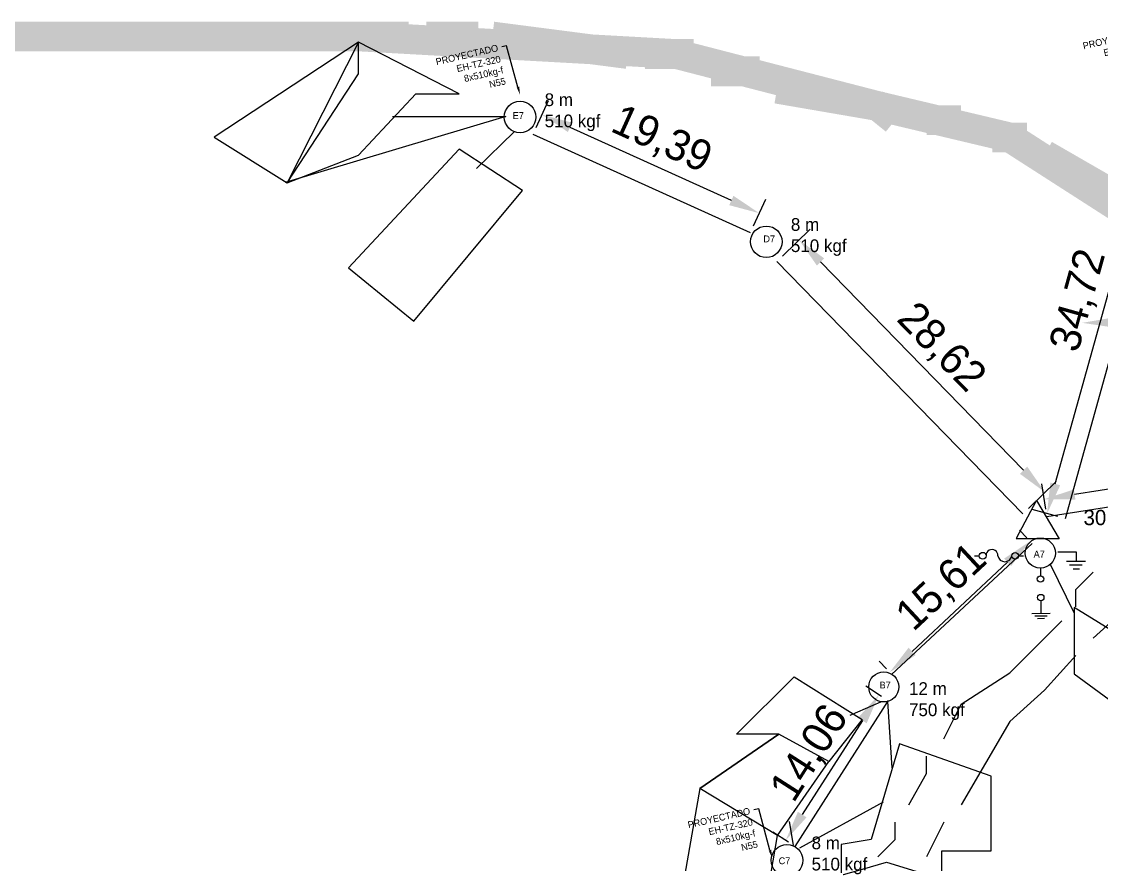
# Model space of a CAD drawing. Header units: millimetres. Extents: x -3588 to 75209, y -3737 to 38254.
# Drawn here: x 28318.8 to 28406.5, y 18489.5 to 18557.9 of the extents above; entities that cross this region are included whole.
import ezdxf
from ezdxf import colors
from ezdxf.entities.mleader import LeaderData, LeaderLine
from ezdxf.math import Vec2, Vec3

# ---------------------------------------------------------------- set-up
doc = ezdxf.new("R2010")
doc.units = ezdxf.units.MM
doc.linetypes.add('CONTINUA', pattern=[0])
doc.layers.add('Mancheta', color=255, linetype='Continuous')
doc.layers.add('P', color=253, linetype='Continuous')
doc.linetypes.add('+_LINE', pattern='A,12.7,-5.08,["+",Standard,S=2.54,R=0,X=-2.54,Y=-1.27],-6.35', length=24.13)
doc.dimstyles.new('ISO-25', dxfattribs={"dimtxt": 2.5, "dimasz": 2.5, "dimexe": 1.25, "dimexo": 0.625, "dimtad": 1, "dimtxsty": 'Standard', "dimcen": 2.5, "dimadec": 0, "dimazin": 0, "dimtfac": 1, "dimtmove": 0, "dimatfit": 3, "dimfxl": 1, "dimarcsym": 0})

# ---------------------------------------------------------------- blocks, each defined once
blk = doc.blocks.new('*D932')
at = {"color": 0, "lineweight": -2, "transparency": 16777216}
for p, q in [((28388.668, 18503.094), (28387.393, 18503.91)), ((28387.098, 18501.131), (28382.213, 18493.497)), ((28381.088, 18491.248), (28379.812, 18492.065))]:
    blk.add_line(p, q, dxfattribs=at)
at = {"color": 0, "transparency": 16777216}
for points in [[(28386.747, 18501.356), (28387.449, 18500.906), (28388.446, 18503.237)], [(28381.862, 18493.721), (28382.564, 18493.272), (28380.865, 18491.391)]]:
    blk.add_solid(points, dxfattribs=at)
at = {"layer": 'Defpoints', "color": 0, "transparency": 16777216}
for p in [(28389.195, 18502.757), (28380.865, 18491.391), (28381.615, 18490.911)]:
    blk.add_point(p, dxfattribs=at)
at = {"color": 0, "transparency": 16777216, "insert": (28382.901, 18498.437), "char_height": 2.5, "attachment_point": 5, "rotation": 57.38396}
blk.add_mtext('14,06', dxfattribs=at)
blk = doc.blocks.new('*D933')
at = {"color": 0, "lineweight": -2, "transparency": 16777216}
for p, q in [((28400.464, 18515.972), (28399.878, 18516.6)), ((28391.144, 18506.745), (28398.902, 18513.981)), ((28389.048, 18505.326), (28388.463, 18505.954))]:
    blk.add_line(p, q, dxfattribs=at)
at = {"color": 0, "transparency": 16777216}
for points in [[(28398.618, 18514.285), (28399.187, 18513.676), (28400.731, 18515.686)], [(28390.859, 18507.05), (28391.428, 18506.44), (28389.315, 18505.04)]]:
    blk.add_solid(points, dxfattribs=at)
at = {"layer": 'Defpoints', "color": 0, "transparency": 16777216}
for p in [(28400.731, 18515.686), (28400.89, 18515.515), (28389.475, 18504.869)]:
    blk.add_point(p, dxfattribs=at)
at = {"color": 0, "transparency": 16777216, "insert": (28393.602, 18511.887), "char_height": 2.5, "attachment_point": 5, "rotation": 43.00194}
blk.add_mtext('15,61', dxfattribs=at)
blk = doc.blocks.new('*D934')
at = {"color": 0, "lineweight": -2, "transparency": 16777216}
for p, q in [((28380.604, 18538.833), (28382.853, 18541.027)), ((28400.201, 18521.455), (28383.704, 18538.365)), ((28400.592, 18518.345), (28402.841, 18520.539))]:
    blk.add_line(p, q, dxfattribs=at)
at = {"color": 0, "transparency": 16777216}
for points in [[(28384.002, 18538.656), (28383.406, 18538.074), (28381.958, 18540.154)], [(28400.499, 18521.746), (28399.903, 18521.164), (28401.947, 18519.666)]]:
    blk.add_solid(points, dxfattribs=at)
at = {"layer": 'Defpoints', "color": 0, "transparency": 16777216}
for p in [(28381.958, 18540.154), (28380.157, 18538.397), (28400.145, 18517.908)]:
    blk.add_point(p, dxfattribs=at)
at = {"color": 0, "transparency": 16777216, "insert": (28393.444, 18531.365), "char_height": 2.5, "attachment_point": 5, "rotation": 314.2918}
blk.add_mtext('28,62', dxfattribs=at)
blk = doc.blocks.new('*D935')
at = {"color": 0, "lineweight": -2, "transparency": 16777216}
for p, q in [((28360.599, 18549.296), (28361.584, 18551.469)), ((28376.453, 18543.357), (28363.345, 18549.298)), ((28378.261, 18541.29), (28379.246, 18543.463))]:
    blk.add_line(p, q, dxfattribs=at)
at = {"color": 0, "transparency": 16777216}
for points in [[(28363.517, 18549.678), (28363.173, 18548.919), (28361.068, 18550.331)], [(28376.625, 18543.736), (28376.281, 18542.977), (28378.73, 18542.325)]]:
    blk.add_solid(points, dxfattribs=at)
at = {"layer": 'Defpoints', "color": 0, "transparency": 16777216}
for p in [(28361.068, 18550.331), (28360.341, 18548.727), (28378.003, 18540.721)]:
    blk.add_point(p, dxfattribs=at)
at = {"color": 0, "transparency": 16777216, "insert": (28370.759, 18548.225), "char_height": 2.5, "attachment_point": 5, "rotation": 335.61562}
blk.add_mtext('19,39', dxfattribs=at)
blk = doc.blocks.new('*D936')
at = {"color": 0, "lineweight": -2, "transparency": 16777216}
for p, q in [((28412.289, 18551.14), (28410.196, 18551.721)), ((28402.777, 18520.347), (28410.731, 18548.978)), ((28402.997, 18517.691), (28400.903, 18518.272))]:
    blk.add_line(p, q, dxfattribs=at)
at = {"color": 0, "transparency": 16777216}
for points in [[(28410.33, 18549.09), (28411.132, 18548.866), (28411.4, 18551.387)], [(28402.376, 18520.458), (28403.178, 18520.235), (28402.108, 18517.938)]]:
    blk.add_solid(points, dxfattribs=at)
at = {"layer": 'Defpoints', "color": 0, "transparency": 16777216}
for p in [(28411.4, 18551.387), (28412.892, 18550.972), (28403.599, 18517.524)]:
    blk.add_point(p, dxfattribs=at)
at = {"color": 0, "transparency": 16777216, "insert": (28404.747, 18535.22), "char_height": 2.5, "attachment_point": 5, "rotation": 74.47439}
blk.add_mtext('34,72', dxfattribs=at)
blk = doc.blocks.new('*D938')
at = {"color": 0, "lineweight": -2, "transparency": 16777216}
for p, q in [((28438.243, 18523.903), (28437.926, 18525.948)), ((28435.647, 18524.331), (28404.351, 18519.487)), ((28402.005, 18518.294), (28401.689, 18520.339))]:
    blk.add_line(p, q, dxfattribs=at)
at = {"color": 0, "transparency": 16777216}
for points in [[(28435.583, 18524.742), (28435.711, 18523.919), (28438.118, 18524.713)], [(28404.287, 18519.898), (28404.414, 18519.075), (28401.88, 18519.104)]]:
    blk.add_solid(points, dxfattribs=at)
at = {"layer": 'Defpoints', "color": 0, "transparency": 16777216}
for p in [(28438.339, 18523.285), (28401.88, 18519.104), (28402.101, 18517.676)]:
    blk.add_point(p, dxfattribs=at)
at = {"color": 0, "transparency": 16777216, "insert": (28419.68, 18523.967), "char_height": 2.5, "attachment_point": 5, "rotation": 8.79844}
blk.add_mtext('36,67', dxfattribs=at)

msp = doc.modelspace()

# ---------------------------------------------------------------- linework, layer by layer
at = {"color": 5, "linetype": '+_LINE'}
for p, q in [((28403.599, 18517.524), (28412.892, 18550.972)), ((28378.003, 18540.721), (28360.341, 18548.727)), ((28400.145, 18517.908), (28380.157, 18538.397)), ((28438.339, 18523.285), (28402.101, 18517.676)), ((28389.475, 18504.869), (28400.89, 18515.515)), ((28389.195, 18502.757), (28381.615, 18490.911))]:
    msp.add_line(p, q, dxfattribs=at)
at = {"color": 6}
for p, q in [((28358.135, 18550.185), (28340.2, 18544.819)), ((28348.928, 18550.185), (28358.135, 18550.185)), ((28355.737, 18545.969), (28358.806, 18548.94)), ((28404.333, 18509.827), (28402.393, 18513.792)), ((28388.563, 18502.631), (28386.07, 18501.541)), ((28389.134, 18502.682), (28389.497, 18497.286)), ((28382.019, 18490.8), (28388.822, 18494.536)), ((28381.5, 18491.007), (28381.188, 18492.927))]:
    msp.add_line(p, q, dxfattribs=at)
at = {"color": 10}
for p, q in [((28399.638, 18515.939), (28401.264, 18518.994)), ((28401.264, 18518.994), (28403.086, 18515.874)), ((28403.086, 18515.874), (28399.585, 18515.874)), ((28402.995, 18514.819), (28404.471, 18514.818)), ((28396.218, 18514.505), (28396.603, 18514.505)), ((28399.793, 18514.506), (28400.181, 18514.506)), ((28403.686, 18514.062), (28405.235, 18514.061)), ((28404.471, 18514.818), (28404.472, 18514.083)), ((28401.568, 18513.465), (28401.574, 18512.889)), ((28403.929, 18513.788), (28404.973, 18513.788)), ((28404.219, 18513.459), (28404.746, 18513.459)), ((28401.604, 18510.859), (28401.615, 18509.809)), ((28402.361, 18509.817), (28400.866, 18509.8)), ((28402.13, 18509.609), (28401.105, 18509.598)), ((28401.912, 18509.406), (28401.321, 18509.4))]:
    msp.add_line(p, q, dxfattribs=at)
at = {"color": 254}
for points in [[(28334.417, 18548.496), (28340.362, 18544.803), (28346.147, 18553.634), (28346.147, 18556.203), (28334.417, 18548.496)], [(28346.147, 18547.051), (28350.807, 18552.029), (28354.343, 18552.029), (28346.147, 18556.203), (28346.147, 18556.203), (28340.362, 18544.803), (28346.147, 18547.051)], [(28345.344, 18537.899), (28350.647, 18533.564), (28359.485, 18544.161), (28354.343, 18547.533), (28345.344, 18537.899)], [(28404.319, 18510.313), (28404.319, 18504.915), (28409.884, 18500.826), (28409.884, 18506.878), (28404.319, 18510.313)], [(28380.191, 18491.796), (28384.371, 18497.811), (28380.321, 18500.033), (28373.899, 18495.617), (28380.321, 18500.033), (28376.866, 18500.033), (28381.552, 18504.675), (28387.072, 18501.223), (28384.371, 18497.811)], [(28385.371, 18491.077), (28385.371, 18488.574), (28387.116, 18489.07), (28389.063, 18489.624), (28393.545, 18488.244), (28393.545, 18490.55), (28397.565, 18490.55), (28397.565, 18496.609), (28390.117, 18499.244), (28387.81, 18491.472), (28385.371, 18491.077)], [(28375.466, 18470.751), (28376.858, 18475.619), (28378.27, 18480.558), (28372.159, 18483.966), (28372.159, 18477.453), (28372.159, 18483.966), (28369.724, 18485.324), (28372.681, 18488.661), (28379.12, 18485.531), (28378.27, 18480.558), (28380.191, 18491.796), (28373.899, 18495.617), (28372.681, 18488.661)]]:
    msp.add_lwpolyline(points, dxfattribs=at)
at = {"color": 10}
for centre, radius in [((28401.564, 18514.73), 1.222), ((28396.879, 18514.512), 0.276), ((28399.517, 18514.508), 0.276), ((28401.574, 18512.625), 0.263), ((28401.598, 18511.119), 0.26), ((28388.841, 18503.861), 1.222)]:
    msp.add_circle(centre, radius, dxfattribs=at)
for centre, radius, start, end in [((28397.635, 18514.534), 0.481, 356.0473, 179.98075), ((28398.677, 18514.6), 0.571, 190.00363, 350.3175)]:
    msp.add_arc(centre, radius, start, end, dxfattribs=at)
at = {"layer": 'Mancheta', "color": 5}
for centre in [(28359.285, 18550.136), (28379.291, 18540.004), (28380.973, 18489.789)]:
    msp.add_circle(centre, 1.28, dxfattribs=at)
at = {"layer": 'P', "color": 254}
for points, const_width in [([(28293.505, 18556.676), (28331.338, 18556.676), (28346.285, 18556.676), (28371.987, 18555.251), (28388.359, 18551.026), (28399.081, 18548.482), (28414.045, 18538.879)], 2.417), ([(28311.013, 18556.676), (28322.007, 18556.676)], 2.417), ([(28323.144, 18556.676), (28327.385, 18556.676)], 2.417), ([(28328.793, 18556.676), (28331.338, 18556.676), (28332.746, 18556.676)], 2.417), ([(28334.154, 18556.676), (28344.877, 18556.676)], 2.417), ([(28346.285, 18556.676), (28350.238, 18556.676)], 2.417), ([(28351.662, 18556.676), (28355.887, 18556.676)], 2.417), ([(28357.024, 18556.676), (28368.034, 18555.251)], 2.417), ([(28293.505, 18556.676), (28331.338, 18556.676), (28346.285, 18556.676), (28371.987, 18555.251), (28388.359, 18551.026), (28399.081, 18548.482), (28414.045, 18538.879)], 1.2), ([(28369.442, 18555.251), (28371.987, 18555.251), (28373.395, 18555.251)], 2.417), ([(28374.804, 18553.843), (28378.757, 18553.843)], 2.417), ([(28380.165, 18552.435), (28388.359, 18551.026), (28389.767, 18549.89)], 2.417), ([(28392.312, 18549.89), (28395.128, 18549.89)], 2.417), ([(28397.673, 18548.482), (28399.081, 18548.482), (28400.49, 18548.482)], 2.417), ([(28401.898, 18547.073), (28411.212, 18541.712)], 2.417), ([(28420.814, 18534.926), (28412.636, 18533.518), (28422.223, 18532.11), (28423.631, 18530.701), (28426.176, 18525.34)], 2.417)]:
    msp.add_lwpolyline(points, dxfattribs=dict(at, const_width=const_width))
for points in [[(28404.443, 18510.377), (28404.443, 18511.785), (28405.851, 18513.193)], [(28408.684, 18510.377), (28405.851, 18507.832)], [(28395.128, 18502.471), (28399.081, 18505.016), (28403.306, 18509.241)], [(28404.443, 18506.424), (28401.898, 18503.591), (28399.081, 18501.063)], [(28393.72, 18499.654), (28395.128, 18502.471)], [(28399.081, 18501.063), (28395.128, 18494.277)], [(28390.887, 18494.277), (28392.312, 18496.822), (28392.312, 18498.23)], [(28388.359, 18490.052), (28389.767, 18491.46), (28389.767, 18492.869)], [(28393.72, 18492.869), (28392.312, 18490.052)]]:
    msp.add_lwpolyline(points, dxfattribs=at)

# ---------------------------------------------------------------- texts
at = {"color": 5, "char_height": 1.03321, "attachment_point": 1}
for insert in [(28361.284, 18552.059), (28381.29, 18541.927), (28382.972, 18491.712)]:
    msp.add_mtext_dynamic_manual_height_columns('8 m^J510 kgf ', width=21.10344, gutter_width=5.166, heights=[0], dxfattribs=dict(at, insert=insert))
at = {"char_height": 0.5529, "width": 0.96762, "attachment_point": 1}
for s, insert in [('E7', (28358.687, 18550.531)), ('D7', (28379.058, 18540.519)), ('A7', (28401.019, 18514.921)), ('B7', (28388.499, 18504.288)), ('C7', (28380.298, 18490.019))]:
    msp.add_mtext(s, dxfattribs=dict(at, insert=insert))
at = {"color": 10, "attachment_point": 1}
for s, width, gutter_width, insert, char_height in [('30. KVA', 17.75852, 6.215, (28405.072, 18518.24), 1.243), ('12 m^J750 kgf ', 21.10344, 5.166, (28390.889, 18504.245), 1.03321)]:
    msp.add_mtext_dynamic_manual_height_columns(s, width=width, gutter_width=gutter_width, heights=[0], dxfattribs=dict(at, insert=insert, char_height=char_height))

# ---------------------------------------------------------------- dimensions: what is measured, and where the dimension line sits
at = {"color": 254}
for p1, p2, distance, picture, middle in [((28403.5992, 18517.5236), (28412.8915, 18550.9724), 1.5478, '*D936', (28404.7467, 18535.22)), ((28378.003, 18540.721), (28360.341, 18548.727), -1.761, '*D935', (28370.759, 18548.225)), ((28400.145, 18517.908), (28380.157, 18538.397), -2.517, '*D934', (28393.444, 18531.365)), ((28438.339, 18523.285), (28402.101, 18517.676), -1.445, '*D938', (28419.68, 18523.967)), ((28389.475, 18504.869), (28400.89, 18515.515), 0.233, '*D933', (28393.602, 18511.887)), ((28389.195, 18502.757), (28381.615, 18490.911), -0.889, '*D932', (28382.901, 18498.437))]:
    dim = msp.add_aligned_dim(p1=p1, p2=p2, distance=distance, dimstyle='ISO-25', dxfattribs=at)
    dim.commit()
    dim.dimension.update_dxf_attribs({"geometry": picture, "text_midpoint": middle})

# ---------------------------------------------------------------- leaders
at = {"layer": 'Mancheta', "linetype": 'CONTINUA'}
ml = msp.add_multileader_mtext('Standard', dxfattribs=at)
ml.set_content('PROYECTADO\\PEH-TZ-320 \\P8x510kg-f\\PN55', color=256)
ml.set_leader_properties()
ml.build(insert=Vec2(0, 0))
ml.multileader.update_dxf_attribs({"arrow_head_size": 0.648})
ctx = ml.context
ctx.base_point, ctx.char_height, ctx.arrow_head_size, ctx.landing_gap_size, ctx.plane_origin, ctx.plane_x_axis, ctx.plane_y_axis = Vec3(28404.547, 18555.783), 0.5529, 0.648, 0.324, Vec3(28405.669, 18568.005), Vec3(0.974701, 0.223512), Vec3(-0.223512, 0.974701)
ctx.text_align_type = 2
notes = []
notes.append((ctx, [(0, (1, 1, 0), (28410.779, 18557.212), (-0.974701, -0.223512), 0.401, [(0, [(28411.87, 18553.232)], 0, [])])]))
ctx.mtext.insert, ctx.mtext.text_direction, ctx.mtext.rotation, ctx.mtext.alignment, ctx.mtext.flow_direction = Vec3(28410.009, 18557.324), Vec3(0.974701, 0.223512), 0.225416, 3, 5
ml = msp.add_multileader_mtext('Standard', dxfattribs=at)
ml.set_content('PROYECTADO\\PEH-TZ-320 \\P8x510kg-f\\PN55', color=256)
ml.set_leader_properties()
ml.build(insert=Vec2(0, 0))
ml.multileader.update_dxf_attribs({"arrow_head_size": 0.648})
ctx = ml.context
ctx.base_point, ctx.char_height, ctx.arrow_head_size, ctx.landing_gap_size, ctx.plane_origin, ctx.plane_x_axis, ctx.plane_y_axis = Vec3(28351.962, 18554.496), 0.5529, 0.648, 0.324, Vec3(28353.084, 18566.718), Vec3(0.974701, 0.223512), Vec3(-0.223512, 0.974701)
ctx.text_align_type = 2
notes.append((ctx, [(0, (1, 1, 0), (28358.195, 18555.925), (-0.974701, -0.223512), 0.401, [(0, [(28359.285, 18551.945)], 0, [])])]))
ctx.mtext.insert, ctx.mtext.text_direction, ctx.mtext.rotation, ctx.mtext.alignment, ctx.mtext.flow_direction = Vec3(28357.425, 18556.037), Vec3(0.974701, 0.223512), 0.225416, 3, 5
ml = msp.add_multileader_mtext('Standard', dxfattribs=at)
ml.set_content('PROYECTADO\\PEH-TZ-320 \\P8x510kg-f\\PN55', color=256)
ml.set_leader_properties()
ml.build(insert=Vec2(0, 0))
ml.multileader.update_dxf_attribs({"arrow_head_size": 0.648})
ctx = ml.context
ctx.base_point, ctx.char_height, ctx.arrow_head_size, ctx.landing_gap_size, ctx.plane_origin, ctx.plane_x_axis, ctx.plane_y_axis = Vec3(28372.442, 18492.533), 0.5529, 0.648, 0.324, Vec3(28373.564, 18504.755), Vec3(0.974701, 0.223512), Vec3(-0.223512, 0.974701)
ctx.text_align_type = 2
notes.append((ctx, [(0, (1, 1, 0), (28378.674, 18493.962), (-0.974701, -0.223512), 0.401, [(0, [(28379.765, 18489.983)], 0, [])])]))
ctx.mtext.insert, ctx.mtext.text_direction, ctx.mtext.rotation, ctx.mtext.alignment, ctx.mtext.flow_direction = Vec3(28377.904, 18494.074), Vec3(0.974701, 0.223512), 0.225416, 3, 5
for ctx, leaders in notes:
    for number, flags, end, landing, length, lines in leaders:
        leader = LeaderData()
        leader.index, (leader.has_last_leader_line, leader.has_dogleg_vector, leader.attachment_direction) = number, flags
        leader.last_leader_point, leader.dogleg_vector, leader.dogleg_length = Vec3(end), Vec3(landing), length
        for number, points, colour, breaks in lines:
            line = LeaderLine()
            line.index, line.vertices, line.color, line.breaks = number, Vec3.list(points), colors.encode_raw_color(colour), breaks
            leader.lines.append(line)
        ctx.leaders.append(leader)

doc.saveas('drawing.dxf')
